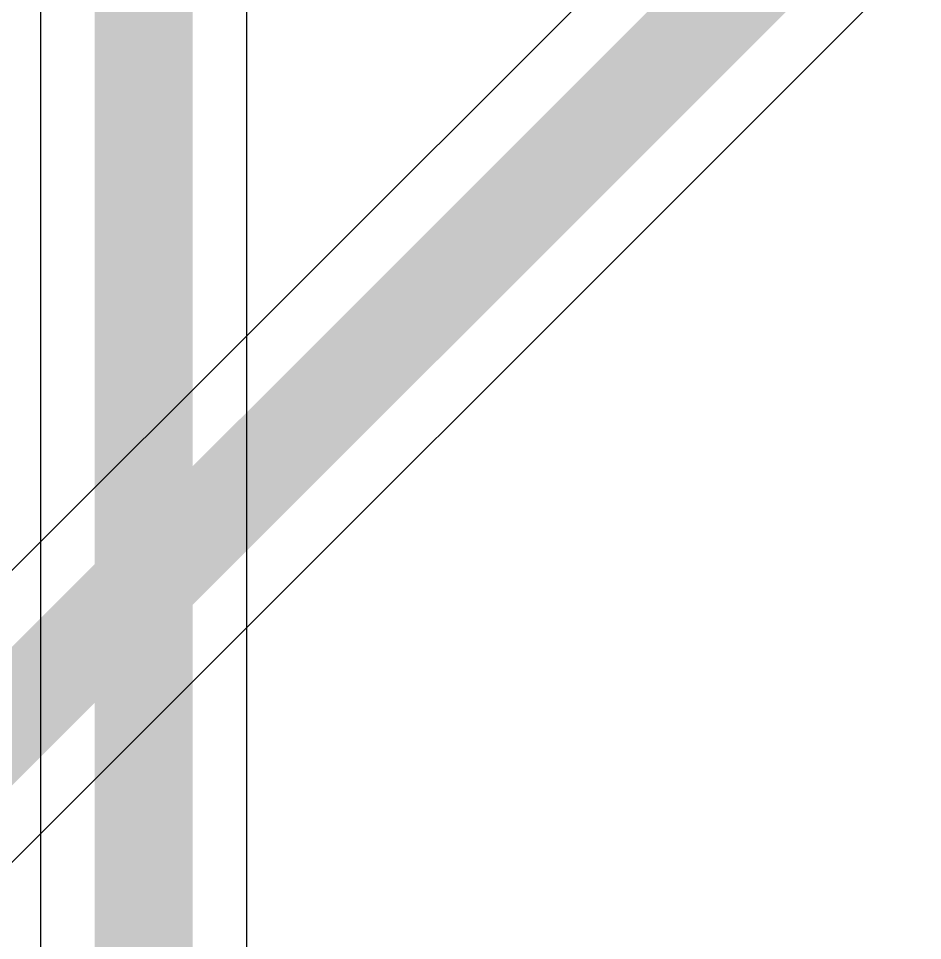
# Model space of a CAD drawing. Header units: millimetres. Extents: x 0.11 to 2.34, y 0.1 to 2.58.
# Drawn here: x 1.2058 to 1.3442, y 2.0955 to 2.2367 of the extents above; entities that cross this region are included whole.
import ezdxf

# ---------------------------------------------------------------- set-up
doc = ezdxf.new("R2010")
doc.units = ezdxf.units.MM
doc.header["$MEASUREMENT"] = 0
for name, color, linetype in [('BottomLayer', 5, 'Continuous'), ('Mechanical13', 56, 'Continuous'), ('TopLayer', 1, 'Continuous')]:
    doc.layers.add(name, color=color, linetype=linetype)

# ---------------------------------------------------------------- blocks, each defined once
blk = doc.blocks.new('ESP8266_ESP_12_E_5')
at = {"layer": 'Mechanical13', "const_width": 0.002}
blk.add_lwpolyline([(-0.66296, 0.75797), (-0.02296, 0.75797)], dxfattribs=at)

msp = doc.modelspace()

# ---------------------------------------------------------------- linework, layer by layer
at = {"layer": 'BottomLayer'}
for p, q in [((1.2092, 2.39083), (1.2092, 1.71417)), ((1.2408, 1.71417), (1.2408, 2.39083))]:
    msp.add_line(p, q, dxfattribs=at)
at = {"layer": 'BottomLayer', "const_width": 0.015}
msp.add_lwpolyline([(1.225, 1.685), (1.225, 2.42)], dxfattribs=at)
at = {"layer": 'TopLayer'}
for p, q in [((1.3172, 2.26455), (1.06845, 2.0158)), ((1.08617, 1.98883), (1.34417, 2.24683))]:
    msp.add_line(p, q, dxfattribs=at)
at = {"layer": 'TopLayer', "const_width": 0.015}
msp.add_lwpolyline([(1.075, 2), (1.333, 2.258)], dxfattribs=at)

# ---------------------------------------------------------------- block references
at = {"rotation": 90}
msp.add_blockref('ESP8266_ESP_12_E_5', (1.979, 2.402), dxfattribs=at)

doc.saveas('drawing.dxf')
